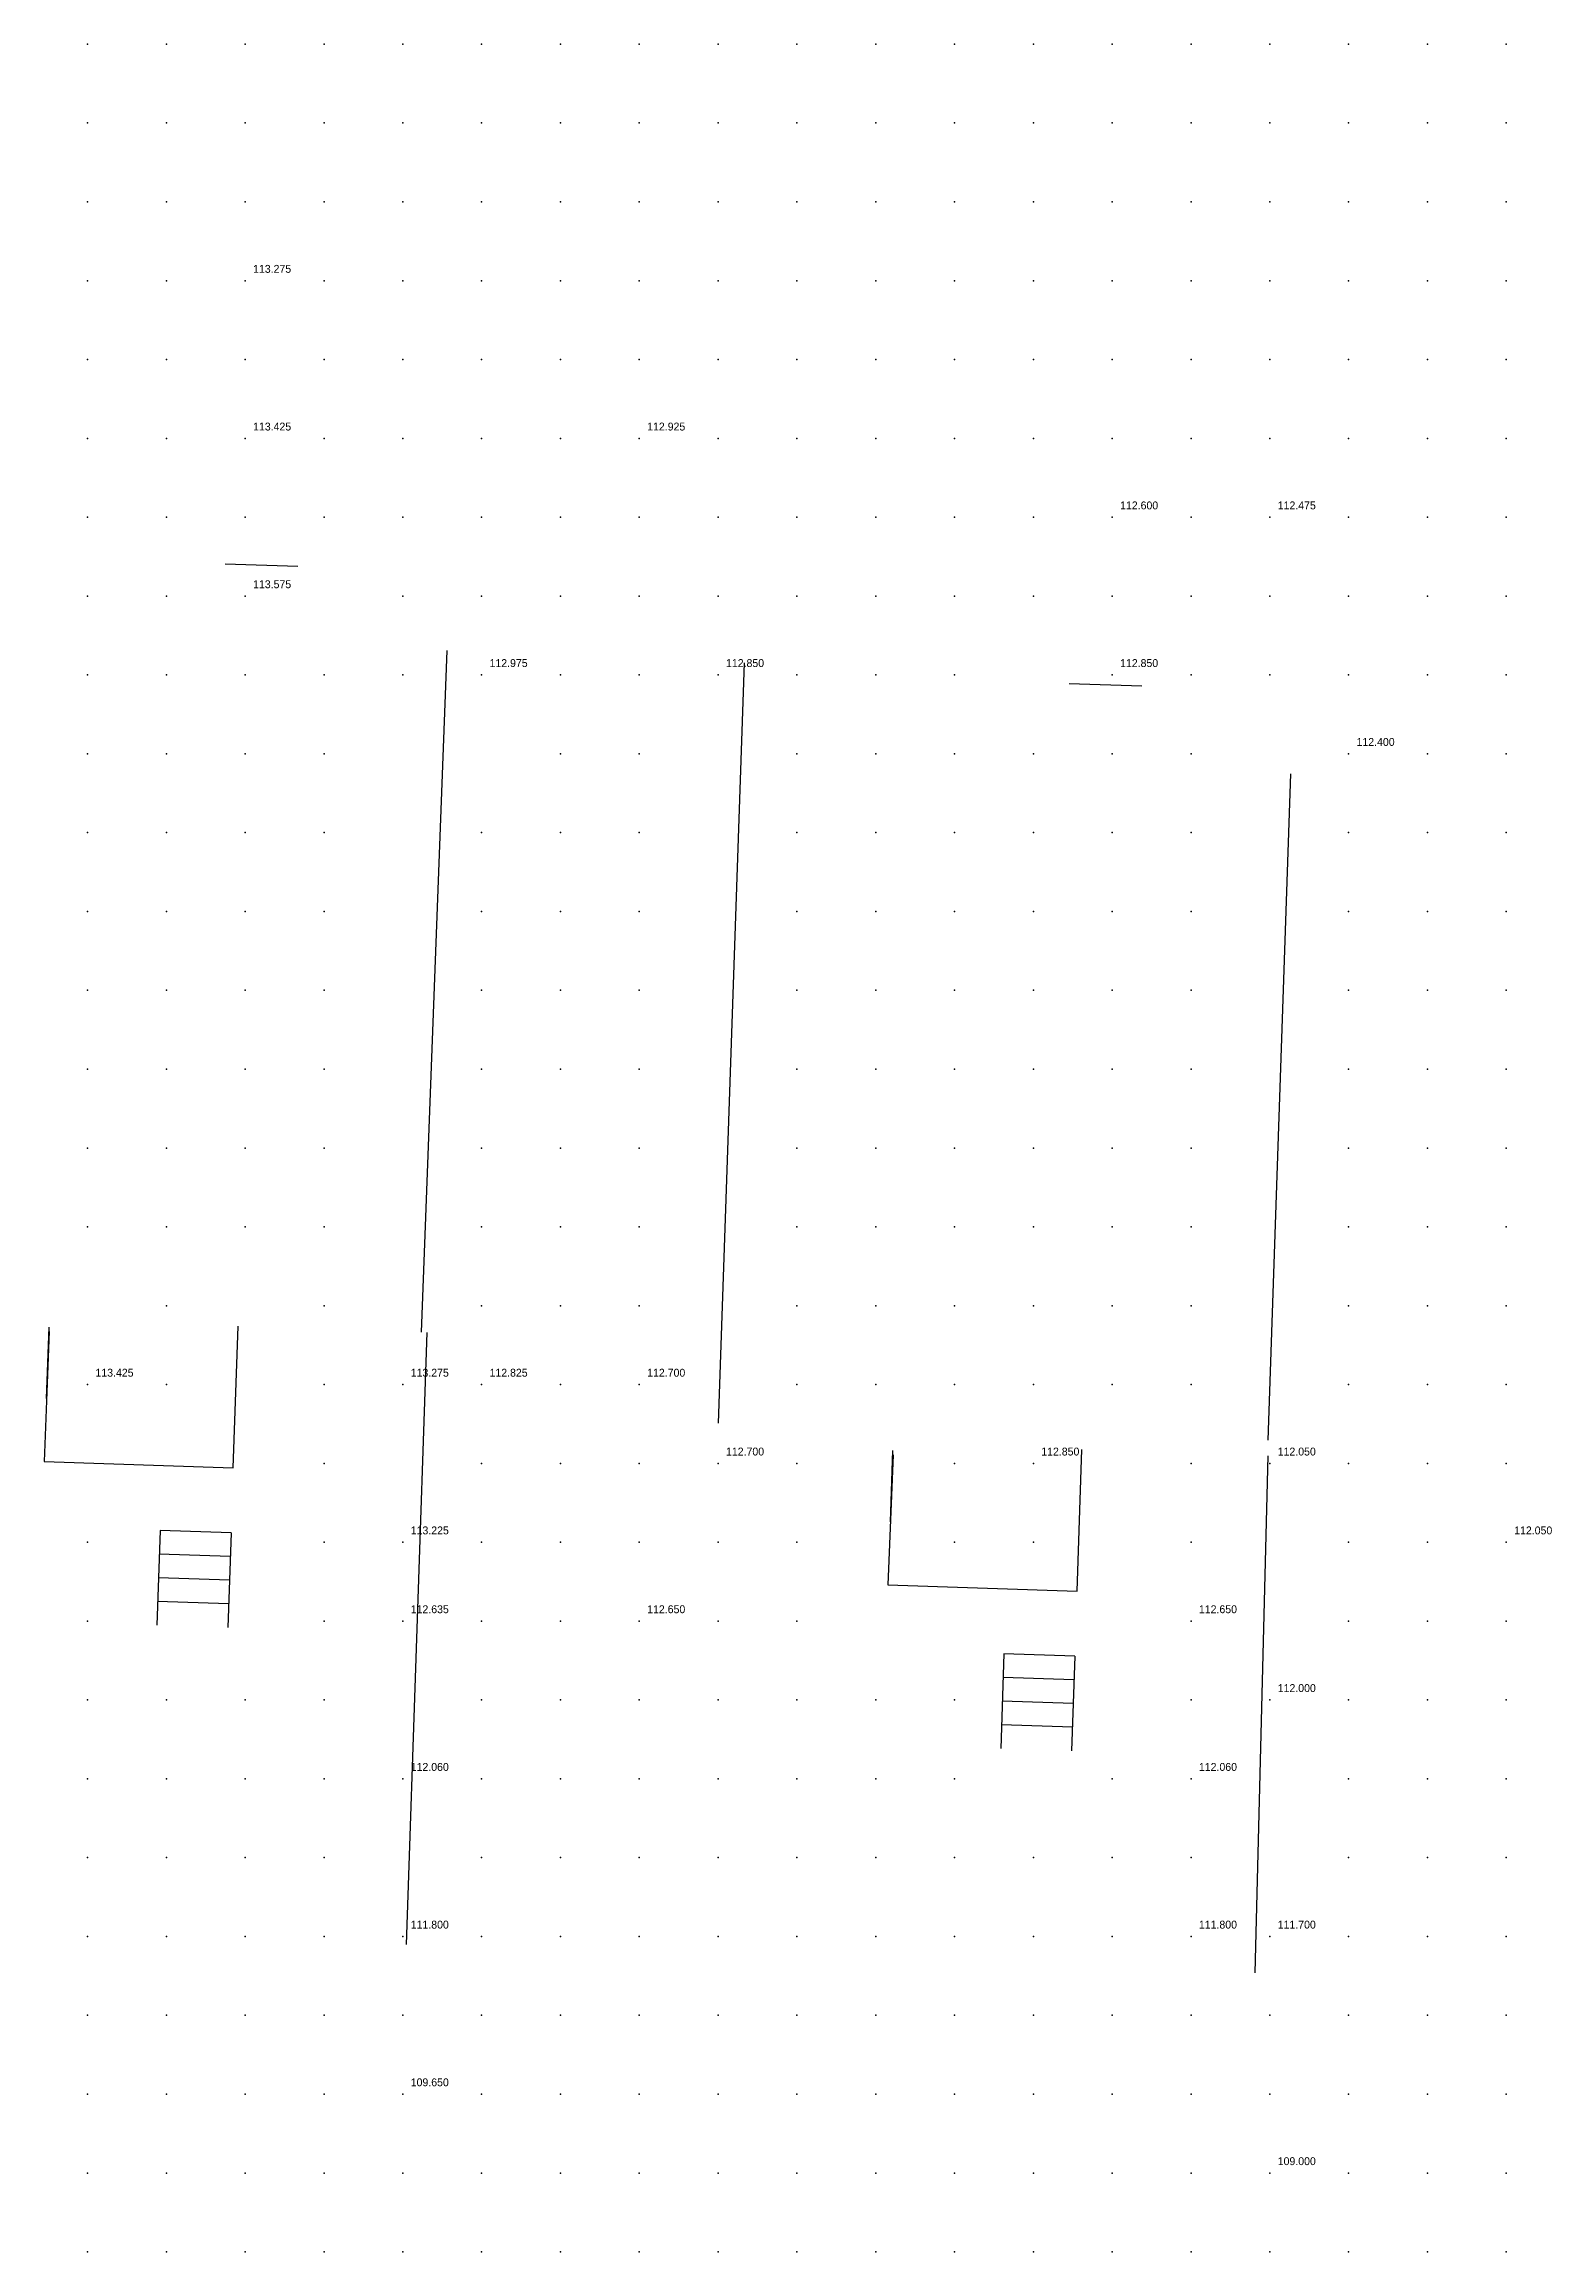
# Model space of a CAD drawing. Header units: metres. Extents: x 287878 to 288137, y 62805 to 63074.
# Drawn here: x 288060.45 to 288079.58, y 62805 to 62833 of the extents above; entities that cross this region are included whole.
import ezdxf

# ---------------------------------------------------------------- set-up
doc = ezdxf.new("R2010")
doc.units = ezdxf.units.M
for name, color, linetype in [('BARRIERS', 1, 'Continuous'), ('SURVEY_INTERP', 8, 'Continuous'), ('SURVEY_REAL', 3, 'Continuous')]:
    doc.layers.add(name, color=color, linetype=linetype)

msp = doc.modelspace()

# ---------------------------------------------------------------- linework, layer by layer
at = {"layer": 'BARRIERS'}
for p, q in [((288063.668, 62826.374), (288062.745, 62826.405)), ((288065.559, 62825.308), (288065.233, 62816.664)), ((288069.006, 62815.511), (288069.334, 62825.153)), ((288074.376, 62824.857), (288073.452, 62824.889)), ((288076.261, 62823.745), (288075.973, 62815.295)), ((288060.513, 62816.673), (288060.449, 62815.024)), ((288060.507, 62816.728), (288060.476, 62815.822)), ((288062.848, 62814.943), (288062.909, 62816.742)), ((288065.305, 62816.66), (288065.041, 62808.898)), ((288060.449, 62815.024), (288062.848, 62814.943)), ((288071.219, 62815.108), (288071.155, 62813.459)), ((288071.212, 62815.164), (288071.182, 62814.258)), ((288073.554, 62813.378), (288073.615, 62815.177)), ((288075.974, 62815.097), (288075.808, 62808.54)), ((288061.92, 62814.149), (288061.879, 62812.949)), ((288062.82, 62814.118), (288061.92, 62814.149)), ((288062.82, 62814.118), (288062.779, 62812.919)), ((288062.809, 62813.818), (288061.91, 62813.849)), ((288062.799, 62813.518), (288061.9, 62813.549)), ((288062.789, 62813.219), (288061.889, 62813.249)), ((288071.155, 62813.459), (288073.554, 62813.378)), ((288072.626, 62812.584), (288072.585, 62811.384)), ((288073.525, 62812.553), (288072.626, 62812.584)), ((288073.525, 62812.553), (288073.485, 62811.354)), ((288073.515, 62812.253), (288072.616, 62812.284)), ((288073.505, 62811.954), (288072.606, 62811.984)), ((288073.495, 62811.654), (288072.595, 62811.684))]:
    msp.add_line(p, q, dxfattribs=at)
at = {"layer": 'SURVEY_INTERP'}
for p in [(288061, 62833, 114.207), (288062, 62833, 114.136), (288063, 62833, 114.087), (288064, 62833, 114.069), (288065, 62833, 114.067), (288066, 62833, 114.06), (288067, 62833, 114.041), (288068, 62833, 114.013), (288069, 62833, 113.98), (288070, 62833, 113.943), (288071, 62833, 113.904), (288072, 62833, 113.864), (288073, 62833, 113.824), (288074, 62833, 113.787), (288075, 62833, 113.752), (288076, 62833, 113.72), (288077, 62833, 113.69), (288078, 62833, 113.661), (288079, 62833, 113.631), (288061, 62832, 114.075), (288062, 62832, 113.953), (288063, 62832, 113.877), (288064, 62832, 113.892), (288065, 62832, 113.935), (288066, 62832, 113.95), (288067, 62832, 113.937), (288068, 62832, 113.912), (288069, 62832, 113.885), (288070, 62832, 113.857), (288071, 62832, 113.821), (288072, 62832, 113.777), (288073, 62832, 113.729), (288074, 62832, 113.681), (288075, 62832, 113.638), (288076, 62832, 113.602), (288077, 62832, 113.571), (288078, 62832, 113.542), (288079, 62832, 113.513), (288061, 62831, 113.926), (288062, 62831, 113.706), (288063, 62831, 113.548), (288064, 62831, 113.662), (288065, 62831, 113.794), (288066, 62831, 113.832), (288067, 62831, 113.81), (288068, 62831, 113.776), (288069, 62831, 113.759), (288070, 62831, 113.747), (288071, 62831, 113.718), (288072, 62831, 113.667), (288073, 62831, 113.604), (288074, 62831, 113.542), (288075, 62831, 113.492), (288076, 62831, 113.455), (288077, 62831, 113.429), (288078, 62831, 113.405), (288079, 62831, 113.377), (288061, 62830, 113.821), (288062, 62830, 113.539), (288064, 62830, 113.51), (288065, 62830, 113.693), (288066, 62830, 113.715), (288067, 62830, 113.639), (288068, 62830, 113.569), (288069, 62830, 113.584), (288070, 62830, 113.618), (288071, 62830, 113.603), (288072, 62830, 113.539), (288073, 62830, 113.449), (288074, 62830, 113.366), (288075, 62830, 113.307), (288076, 62830, 113.273), (288077, 62830, 113.261), (288078, 62830, 113.251), (288079, 62830, 113.225), (288061, 62829, 113.785), (288062, 62829, 113.593), (288063, 62829, 113.483), (288064, 62829, 113.557), (288065, 62829, 113.65), (288066, 62829, 113.608), (288067, 62829, 113.398), (288068, 62829, 113.22), (288069, 62829, 113.346), (288070, 62829, 113.486), (288071, 62829, 113.493), (288072, 62829, 113.399), (288073, 62829, 113.255), (288074, 62829, 113.137), (288075, 62829, 113.076), (288076, 62829, 113.045), (288077, 62829, 113.065), (288078, 62829, 113.087), (288079, 62829, 113.061), (288061, 62828, 113.777), (288062, 62828, 113.587), (288064, 62828, 113.555), (288065, 62828, 113.637), (288066, 62828, 113.547), (288067, 62828, 113.225), (288069, 62828, 113.184), (288070, 62828, 113.404), (288071, 62828, 113.407), (288072, 62828, 113.264), (288073, 62828, 113.019), (288074, 62828, 112.84), (288075, 62828, 112.827), (288076, 62828, 112.742), (288077, 62828, 112.845), (288078, 62828, 112.934), (288079, 62828, 112.899), (288061, 62827, 113.803), (288062, 62827, 113.677), (288063, 62827, 113.579), (288064, 62827, 113.628), (288065, 62827, 113.659), (288066, 62827, 113.573), (288067, 62827, 113.358), (288068, 62827, 113.191), (288069, 62827, 113.298), (288070, 62827, 113.402), (288071, 62827, 113.363), (288072, 62827, 113.185), (288073, 62827, 112.863), (288075, 62827, 112.696), (288077, 62827, 112.7), (288078, 62827, 112.825), (288079, 62827, 112.756), (288061, 62826, 113.849), (288062, 62826, 113.789), (288065, 62826, 113.7), (288066, 62826, 113.633), (288067, 62826, 113.529), (288068, 62826, 113.45), (288069, 62826, 113.442), (288070, 62826, 113.433), (288071, 62826, 113.359), (288072, 62826, 113.2), (288073, 62826, 112.97), (288074, 62826, 112.806), (288075, 62826, 112.778), (288076, 62826, 112.69), (288077, 62826, 112.735), (288078, 62826, 112.76), (288079, 62826, 112.664), (288061, 62825, 113.887), (288062, 62825, 113.848), (288063, 62825, 113.806), (288064, 62825, 113.77), (288065, 62825, 113.729), (288067, 62825, 113.608), (288068, 62825, 113.55), (288070, 62825, 113.454), (288071, 62825, 113.372), (288072, 62825, 113.25), (288075, 62825, 112.875), (288076, 62825, 112.738), (288077, 62825, 112.626), (288078, 62825, 112.673), (288079, 62825, 112.625), (288061, 62824, 113.906), (288062, 62824, 113.868), (288063, 62824, 113.825), (288064, 62824, 113.782), (288067, 62824, 113.627), (288068, 62824, 113.573), (288070, 62824, 113.459), (288071, 62824, 113.382), (288072, 62824, 113.285), (288073, 62824, 113.175), (288074, 62824, 113.056), (288075, 62824, 112.905), (288078, 62824, 112.593), (288079, 62824, 112.621), (288061, 62823, 113.902), (288062, 62823, 113.86), (288063, 62823, 113.814), (288064, 62823, 113.766), (288066, 62823, 113.662), (288067, 62823, 113.609), (288068, 62823, 113.556), (288070, 62823, 113.444), (288071, 62823, 113.377), (288072, 62823, 113.298), (288073, 62823, 113.206), (288074, 62823, 113.099), (288075, 62823, 112.959), (288077, 62823, 112.626), (288078, 62823, 112.683), (288079, 62823, 112.676), (288061, 62822, 113.878), (288062, 62822, 113.832), (288063, 62822, 113.781), (288064, 62822, 113.726), (288066, 62822, 113.615), (288067, 62822, 113.562), (288068, 62822, 113.512), (288070, 62822, 113.411), (288071, 62822, 113.354), (288072, 62822, 113.29), (288073, 62822, 113.216), (288074, 62822, 113.13), (288075, 62822, 113.028), (288077, 62822, 112.838), (288078, 62822, 112.808), (288079, 62822, 112.766), (288061, 62821, 113.839), (288062, 62821, 113.788), (288063, 62821, 113.729), (288064, 62821, 113.667), (288066, 62821, 113.543), (288067, 62821, 113.489), (288068, 62821, 113.442), (288070, 62821, 113.358), (288071, 62821, 113.314), (288072, 62821, 113.263), (288073, 62821, 113.206), (288074, 62821, 113.14), (288075, 62821, 113.068), (288077, 62821, 112.933), (288078, 62821, 112.885), (288079, 62821, 112.836), (288061, 62820, 113.788), (288062, 62820, 113.731), (288063, 62820, 113.663), (288064, 62820, 113.588), (288066, 62820, 113.444), (288067, 62820, 113.389), (288068, 62820, 113.346), (288070, 62820, 113.285), (288071, 62820, 113.255), (288072, 62820, 113.218), (288073, 62820, 113.174), (288074, 62820, 113.125), (288075, 62820, 113.071), (288077, 62820, 112.962), (288078, 62820, 112.913), (288079, 62820, 112.865), (288061, 62819, 113.731), (288062, 62819, 113.666), (288063, 62819, 113.584), (288064, 62819, 113.49), (288066, 62819, 113.315), (288067, 62819, 113.257), (288068, 62819, 113.22), (288070, 62819, 113.193), (288071, 62819, 113.179), (288072, 62819, 113.156), (288073, 62819, 113.123), (288074, 62819, 113.085), (288075, 62819, 113.042), (288077, 62819, 112.947), (288078, 62819, 112.898), (288079, 62819, 112.851), (288061, 62818, 113.67), (288062, 62818, 113.598), (288063, 62818, 113.5), (288064, 62818, 113.379), (288066, 62818, 113.154), (288067, 62818, 113.097), (288068, 62818, 113.062), (288070, 62818, 113.087), (288071, 62818, 113.093), (288072, 62818, 113.08), (288073, 62818, 113.055), (288074, 62818, 113.025), (288075, 62818, 112.99), (288077, 62818, 112.898), (288078, 62818, 112.847), (288079, 62818, 112.798), (288062, 62817, 113.533), (288064, 62817, 113.268), (288066, 62817, 112.964), (288067, 62817, 112.935), (288068, 62817, 112.868), (288070, 62817, 112.976), (288071, 62817, 113.007), (288072, 62817, 112.998), (288073, 62817, 112.973), (288074, 62817, 112.952), (288075, 62817, 112.923), (288077, 62817, 112.822), (288078, 62817, 112.758), (288079, 62817, 112.703), (288062, 62816, 113.478), (288064, 62816, 113.197), (288067, 62816, 112.851), (288070, 62816, 112.877), (288071, 62816, 112.934), (288072, 62816, 112.921), (288073, 62816, 112.888), (288074, 62816, 112.88), (288075, 62816, 112.85), (288077, 62816, 112.722), (288078, 62816, 112.622), (288079, 62816, 112.548), (288064, 62815, 113.183), (288066, 62815, 112.92), (288067, 62815, 112.871), (288068, 62815, 112.789), (288070, 62815, 112.814), (288072, 62815, 112.874), (288075, 62815, 112.774), (288077, 62815, 112.615), (288078, 62815, 112.431), (288079, 62815, 112.284), (288061, 62814, 113.454), (288064, 62814, 113.182), (288066, 62814, 112.96), (288067, 62814, 112.856), (288068, 62814, 112.779), (288069, 62814, 112.783), (288070, 62814, 112.831), (288072, 62814, 112.848), (288073, 62814, 112.819), (288075, 62814, 112.679), (288077, 62814, 112.54), (288078, 62814, 112.292), (288061, 62813, 113.414), (288064, 62813, 113.156), (288066, 62813, 112.943), (288067, 62813, 112.793), (288069, 62813, 112.767), (288070, 62813, 112.835), (288077, 62813, 112.503), (288078, 62813, 112.363), (288079, 62813, 112.242), (288061, 62812, 113.365), (288062, 62812, 113.286), (288063, 62812, 113.188), (288064, 62812, 113.089), (288066, 62812, 112.918), (288067, 62812, 112.825), (288068, 62812, 112.761), (288069, 62812, 112.798), (288070, 62812, 112.824), (288071, 62812, 112.795), (288072, 62812, 112.719), (288075, 62812, 112.413), (288077, 62812, 112.436), (288078, 62812, 112.404), (288079, 62812, 112.362), (288061, 62811, 113.296), (288062, 62811, 113.189), (288063, 62811, 113.064), (288064, 62811, 112.948), (288066, 62811, 112.834), (288067, 62811, 112.819), (288068, 62811, 112.812), (288069, 62811, 112.815), (288070, 62811, 112.8), (288071, 62811, 112.742), (288072, 62811, 112.635), (288074, 62811, 112.268), (288077, 62811, 112.328), (288078, 62811, 112.354), (288079, 62811, 112.344), (288061, 62810, 113.202), (288062, 62810, 113.045), (288063, 62810, 112.848), (288064, 62810, 112.659), (288066, 62810, 112.594), (288067, 62810, 112.681), (288068, 62810, 112.749), (288069, 62810, 112.774), (288070, 62810, 112.755), (288071, 62810, 112.682), (288072, 62810, 112.552), (288073, 62810, 112.37), (288074, 62810, 112.167), (288075, 62810, 112.056), (288077, 62810, 112.196), (288078, 62810, 112.248), (288079, 62810, 112.262), (288061, 62809, 113.09), (288062, 62809, 112.851), (288063, 62809, 112.497), (288064, 62809, 112.088), (288066, 62809, 112.062), (288067, 62809, 112.385), (288068, 62809, 112.604), (288069, 62809, 112.698), (288070, 62809, 112.698), (288071, 62809, 112.622), (288072, 62809, 112.476), (288073, 62809, 112.265), (288074, 62809, 111.999), (288077, 62809, 112.002), (288078, 62809, 112.085), (288079, 62809, 112.137), (288061, 62808, 112.985), (288062, 62808, 112.645), (288063, 62808, 112.05), (288064, 62808, 111.166), (288065, 62808, 110.596), (288066, 62808, 111.164), (288067, 62808, 111.975), (288068, 62808, 112.431), (288069, 62808, 112.616), (288070, 62808, 112.645), (288071, 62808, 112.57), (288072, 62808, 112.41), (288073, 62808, 112.176), (288074, 62808, 111.917), (288075, 62808, 111.742), (288076, 62808, 111.584), (288077, 62808, 111.616), (288078, 62808, 111.823), (288079, 62808, 111.974), (288061, 62807, 112.924), (288062, 62807, 112.528), (288063, 62807, 111.783), (288064, 62807, 110.547), (288066, 62807, 110.547), (288067, 62807, 111.717), (288068, 62807, 112.324), (288069, 62807, 112.566), (288070, 62807, 112.613), (288071, 62807, 112.537), (288072, 62807, 112.358), (288073, 62807, 112.069), (288074, 62807, 111.634), (288075, 62807, 110.93), (288076, 62807, 110.279), (288077, 62807, 110.772), (288078, 62807, 111.454), (288079, 62807, 111.8), (288061, 62806, 112.936), (288062, 62806, 112.573), (288063, 62806, 111.947), (288064, 62806, 111.053), (288065, 62806, 110.502), (288066, 62806, 111.038), (288067, 62806, 111.859), (288068, 62806, 112.358), (288069, 62806, 112.575), (288070, 62806, 112.616), (288071, 62806, 112.534), (288072, 62806, 112.338), (288073, 62806, 111.991), (288074, 62806, 111.358), (288075, 62806, 110.127), (288077, 62806, 110.062), (288078, 62806, 111.198), (288079, 62806, 111.695), (288061, 62805, 113.011), (288062, 62805, 112.739), (288063, 62805, 112.337), (288064, 62805, 111.882), (288065, 62805, 111.647), (288066, 62805, 111.838), (288067, 62805, 112.214), (288068, 62805, 112.501), (288069, 62805, 112.641), (288070, 62805, 112.656), (288071, 62805, 112.569), (288072, 62805, 112.376), (288073, 62805, 112.041), (288074, 62805, 111.472), (288075, 62805, 110.597), (288076, 62805, 109.996), (288077, 62805, 110.544), (288078, 62805, 111.321), (288079, 62805, 111.731)]:
    msp.add_point(p, dxfattribs=at)
at = {"layer": 'SURVEY_REAL'}
for p in [(288063, 62830, 113.275), (288063, 62828, 113.425), (288068, 62828, 112.925), (288074, 62827, 112.6), (288076, 62827, 112.475), (288063, 62826, 113.575), (288066, 62825, 112.975), (288069, 62825, 112.85), (288074, 62825, 112.85), (288077, 62824, 112.4), (288061, 62816, 113.425), (288065, 62816, 113.275), (288066, 62816, 112.825), (288068, 62816, 112.7), (288069, 62815, 112.7), (288073, 62815, 112.85), (288076, 62815, 112.05), (288065, 62814, 113.225), (288079, 62814, 112.05), (288065, 62813, 112.635), (288068, 62813, 112.65), (288075, 62813, 112.65), (288076, 62812, 112), (288065, 62811, 112.06), (288075, 62811, 112.06), (288065, 62809, 111.8), (288075, 62809, 111.8), (288076, 62809, 111.7), (288065, 62807, 109.65), (288076, 62806, 109)]:
    msp.add_point(p, dxfattribs=at)

# ---------------------------------------------------------------- texts
for s, p in [('113.275', (288063.1, 62830.1, 113.275)), ('113.425', (288063.1, 62828.1, 113.425)), ('112.925', (288068.1, 62828.1, 112.925)), ('112.600', (288074.1, 62827.1, 112.6)), ('112.475', (288076.1, 62827.1, 112.475)), ('113.575', (288063.1, 62826.1, 113.575)), ('112.975', (288066.1, 62825.1, 112.975)), ('112.850', (288069.1, 62825.1, 112.85)), ('112.850', (288074.1, 62825.1, 112.85)), ('112.400', (288077.1, 62824.1, 112.4)), ('113.425', (288061.1, 62816.1, 113.425)), ('113.275', (288065.1, 62816.1, 113.275)), ('112.825', (288066.1, 62816.1, 112.825)), ('112.700', (288068.1, 62816.1, 112.7)), ('112.700', (288069.1, 62815.1, 112.7)), ('112.850', (288073.1, 62815.1, 112.85)), ('112.050', (288076.1, 62815.1, 112.05)), ('113.225', (288065.1, 62814.1, 113.225)), ('112.050', (288079.1, 62814.1, 112.05)), ('112.635', (288065.1, 62813.1, 112.635)), ('112.650', (288068.1, 62813.1, 112.65)), ('112.650', (288075.1, 62813.1, 112.65)), ('112.000', (288076.1, 62812.1, 112)), ('112.060', (288065.1, 62811.1, 112.06)), ('112.060', (288075.1, 62811.1, 112.06)), ('111.800', (288065.1, 62809.1, 111.8)), ('111.800', (288075.1, 62809.1, 111.8)), ('111.700', (288076.1, 62809.1, 111.7)), ('109.650', (288065.1, 62807.1, 109.65)), ('109.000', (288076.1, 62806.1, 109))]:
    msp.add_text(s, height=0.1, dxfattribs=at).set_placement(p)

doc.saveas('drawing.dxf')
